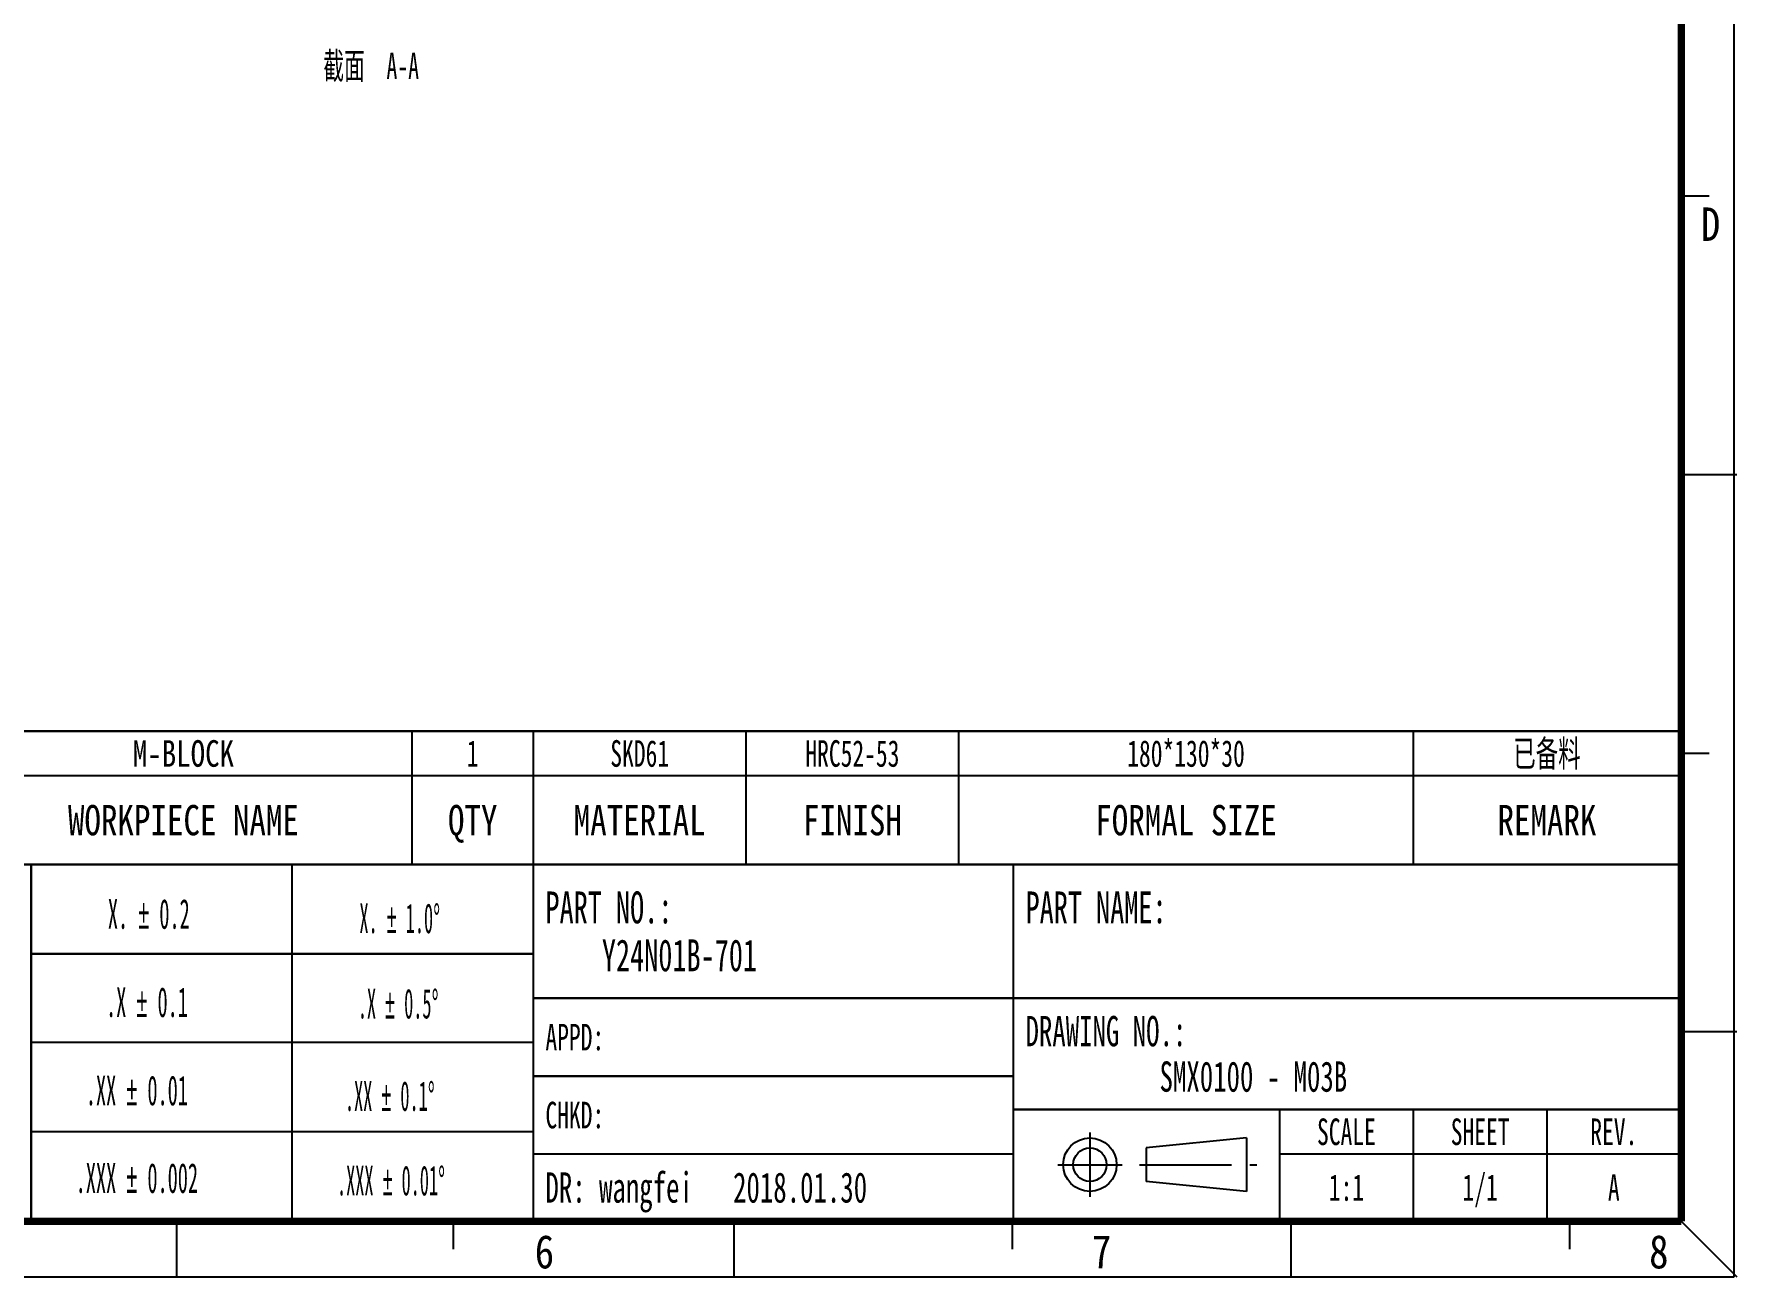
# Model space of a CAD drawing. Header units: millimetres. Extents: x 15 to 520, y 10 to 366.
# Drawn here: x 319.4 to 519.5, y 10.1 to 156.2 of the extents above; entities that cross this region are included whole.
import ezdxf

# ---------------------------------------------------------------- set-up
doc = ezdxf.new("R2010")
doc.units = ezdxf.units.MM
doc.header["$LTSCALE"] = 28.875
doc.linetypes.add('CENTER', pattern=[0.6, 0.375, -0.075, 0.075, -0.075])
doc.layers.get('0').update_dxf_attribs({"linetype": 'CONTINUOUS'})
doc.layers.add('DEFAULT_1', color=7, linetype='CENTER')
doc.layers.add('NOTE', color=7, linetype='CONTINUOUS')
doc.styles.get("Standard").update_dxf_attribs({"font": 'txt', "width": 0.6})
doc.styles.add('TEXTSTYLE_3', font='txt', dxfattribs={"width": 0.65})
doc.styles.add('TEXTSTYLE_4', font='txt', dxfattribs={"width": 0.8})
doc.styles.add('TEXTSTYLE_5', font='txt', dxfattribs={"width": 0.85})
doc.styles.add('TEXTSTYLE_6', font='txt', dxfattribs={"width": 0.5})
doc.styles.add('TEXTSTYLE_8', font='txt', dxfattribs={"width": 0.45})

# ---------------------------------------------------------------- blocks, each defined once
blk = doc.blocks.new('*T55')
at = {"color": 2, "linetype": 'Continuous', "const_width": 0.25}
for points in [[(231.94375, 57.575), (-0.125, 57.575)], [(0, 0), (0, 57.575)], [(13.225, 41.9), (13.225, 57.575)], [(28.975, 41.9), (28.975, 57.575)], [(82.725, 41.9), (82.725, 57.575)], [(96.975, 0), (96.975, 57.575)], [(121.975, 41.9), (121.975, 57.575)], [(146.975, 41.9), (146.975, 57.575)], [(200.39375, 41.9), (200.39375, 57.575)], [(231.81875, 0), (231.81875, 57.575)], [(231.81875, 52.3375), (0, 52.3375)], [(231.81875, 41.9), (0, 41.9)], [(37.95, 0), (37.95, 41.9)], [(68.6125, 0), (68.6125, 41.9)], [(153.4, 0), (153.4, 41.9)], [(96.975, 31.4), (37.95, 31.4)], [(231.81875, 26.1875), (96.975, 26.1875)], [(96.975, 20.9875), (37.95, 20.9875)], [(153.4, 17.025), (96.975, 17.025)], [(231.81875, 13.1), (153.4, 13.1)], [(184.68125, 0), (184.68125, 13.1)], [(200.39375, 0), (200.39375, 13.1)], [(216.10625, 0), (216.10625, 13.1)], [(96.975, 10.5), (37.95, 10.5)], [(153.4, 7.8625), (96.975, 7.8625)], [(231.81875, 7.8625), (184.68125, 7.8625)], [(231.94375, 0), (-0.125, 0)]]:
    blk.add_lwpolyline(points, dxfattribs=at)
at = {"layer": 'NOTE', "color": 2, "linetype": 'Continuous', "line_spacing_factor": 0.9}
for s, insert, char_height, width, attachment_point, style in [('1', (6.6125, 56.51875), 3.125, 4.0625, 2, 'TEXTSTYLE_3'), ('M03B', (21.1, 56.51875), 3.125, 16.25, 2, 'TEXTSTYLE_3'), ('M-BLOCK', (55.85, 56.51875), 3.125, 35, 2, 'TEXTSTYLE_4'), ('1', (89.85, 56.51875), 3.125, 4.0625, 2, 'TEXTSTYLE_3'), ('SKD61', (109.475, 56.51875), 3.125, 20.3125, 2, 'TEXTSTYLE_3'), ('HRC52-53', (134.475, 56.51875), 3.125, 32.5, 2, 'TEXTSTYLE_3'), ('180*130*30', (173.684375, 56.51875), 3.125, 40.625, 2, 'TEXTSTYLE_3'), ('已备料 ', (216.10625, 56.51875), 3.125, 16.25, 2, 'TEXTSTYLE_3'), ('IT.', (6.6125, 48.9), 3.5625, 17.1, 2, 'TEXTSTYLE_4'), ('NO.', (21.1, 48.9), 3.5625, 17.1, 2, 'TEXTSTYLE_4'), ('WORKPIECE NAME', (55.85, 48.9), 3.5625, 79.8, 2, 'TEXTSTYLE_4'), ('QTY', (89.85, 48.9), 3.5625, 17.1, 2, 'TEXTSTYLE_4'), ('MATERIAL', (109.475, 48.9), 3.5625, 45.6, 2, 'TEXTSTYLE_4'), ('FINISH', (134.475, 48.9), 3.5625, 34.2, 2, 'TEXTSTYLE_4'), ('FORMAL SIZE', (173.684375, 48.9), 3.5625, 62.7, 2, 'TEXTSTYLE_4'), ('REMARK', (216.10625, 48.9), 3.5625, 34.2, 2, 'TEXTSTYLE_4'), ('PART NO.:\\P    Y24N01B-701 ', (98.396875, 38.73125), 3.75, 78, 1, 'TEXTSTYLE_3'), ('PART NAME:  \\P    ', (154.821875, 38.73125), 3.75, 58.5, 1, 'TEXTSTYLE_3'), ('DRAWING NO.:   \\P          SMX0100 - M03B', (154.821875, 24.096875), 3.5625, 111.15, 1, 'TEXTSTYLE_3'), ('APPD:  ', (98.396875, 23.16875), 3.125, 28.4375, 1, 'TEXTSTYLE_3'), (' \\P \\P \\P \\P \\P \\P \\P \\P \\PTHESE DRAWINGS AND SPECIFICATIONS\\P       ARE THE PROPERTY OF\\P      AMPHENOL CORPORATION\\P  AND SHALL NOT BE REPRODUCED OR\\P COPIED OR USED AS THE BASIS FOR\\PTHE MANUFACTURE OR SALE OF APPARATUS\\PWITHOUT THE WRITTEN PERMISSION OF\\P      AMPHENOL CORPORATION. ', (1.421875, 39.7125), 1.5, 70.2, 1, 'TEXTSTYLE_3'), ('CHKD:', (98.396875, 14.00625), 3.125, 20.3125, 1, 'TEXTSTYLE_3'), ('SCALE', (192.5375, 12.04375), 3.125, 20.3125, 2, 'TEXTSTYLE_3'), ('SHEET', (208.25, 12.04375), 3.125, 20.3125, 2, 'TEXTSTYLE_3'), ('REV.', (223.9625, 12.04375), 3.125, 16.25, 2, 'TEXTSTYLE_3'), ('DR: wangfei   2018.01.30', (98.396875, 5.7125), 3.5625, 111.15, 1, 'TEXTSTYLE_3'), ('1:1', (192.5375, 5.49375), 3.125, 12.1875, 2, 'TEXTSTYLE_3'), ('1/1', (208.25, 5.49375), 3.125, 12.1875, 2, 'TEXTSTYLE_3'), ('A', (223.9625, 5.49375), 3.125, 4.0625, 2, 'TEXTSTYLE_3')]:
    blk.add_mtext(s, dxfattribs=dict(at, insert=insert, char_height=char_height, width=width, attachment_point=attachment_point, style=style))

msp = doc.modelspace()

# ---------------------------------------------------------------- linework, layer by layer
at = {"color": 7, "linetype": 'Continuous'}
for p, q in [((519.1807, 10.0714), (519.1807, 366.3202)), ((516.2347, 137.1181), (512.9604, 137.1181)), ((519.5091, 104.3747), (512.9604, 104.3747)), ((516.2347, 71.6313), (512.9604, 71.6313)), ((519.5091, 38.8878), (512.9604, 38.8878)), ((336.1459, 10.0736), (336.1459, 16.6223)), ((368.6779, 13.348), (368.6779, 16.6223)), ((401.6327, 10.0736), (401.6327, 16.6223)), ((434.3761, 13.3442), (434.3761, 16.6186)), ((467.1196, 10.0736), (467.1196, 16.6223)), ((499.863, 13.348), (499.863, 16.6223)), ((512.9604, 16.6223), (519.5091, 10.0736)), ((15.27, 10.0714), (519.1807, 10.0714))]:
    msp.add_line(p, q, dxfattribs=at)
at = {"color": 1, "linetype": 'Continuous'}
for p, q in [((461.8554, 26.4128), (450.0678, 25.2341)), ((461.8554, 26.4128), (461.8554, 20.1261)), ((450.0678, 25.2341), (450.0678, 21.3049)), ((461.8554, 20.1261), (450.0678, 21.3049))]:
    msp.add_line(p, q, dxfattribs=at)
at = {"color": 7, "linetype": 'Continuous', "const_width": 0.875}
for points in [[(512.9604, 16.6223), (512.9604, 359.7734)], [(21.809, 16.6223), (512.9604, 16.6223)]]:
    msp.add_lwpolyline(points, dxfattribs=at)
at = {"color": 1, "linetype": 'Continuous'}
for radius in [3.1434, 1.9646]:
    msp.add_circle((443.4624, 23.2695), radius, dxfattribs=at)
at = {"layer": 'DEFAULT_1', "color": 6, "linetype": 'CENTER'}
for p, q in [((443.4624, 27.0575), (443.4624, 19.4815)), ((439.6744, 23.2695), (447.2504, 23.2695)), ((449.2743, 23.2695), (463.0996, 23.2695))]:
    msp.add_line(p, q, dxfattribs=at)

# ---------------------------------------------------------------- block references
msp.add_blockref('*T55', (281.0735, 16.6591))

# ---------------------------------------------------------------- texts
at = {"color": 7, "linetype": 'Continuous', "char_height": 3.9292, "width": 3.33983, "line_spacing_factor": 0.9, "style": 'TEXTSTYLE_5'}
for s, insert, attachment_point in [('D', (517.5504, 135.8084), 3), ('6', (379.3531, 15.007), 2), ('7', (444.84, 15.007), 2), ('8', (510.3269, 15.007), 2)]:
    msp.add_mtext(s, dxfattribs=dict(at, insert=insert, attachment_point=attachment_point))
at = {"layer": 'NOTE', "color": 2, "linetype": 'Continuous', "insert": (364.6133, 154.0187), "char_height": 3.125, "width": 13.125, "attachment_point": 3, "line_spacing_factor": 0.9}
msp.add_mtext('截面  A-A', dxfattribs=at)
at = {"layer": 'NOTE', "color": 2, "linetype": 'Continuous', "char_height": 3.5, "attachment_point": 1, "line_spacing_factor": 0.9}
for s, insert, width, style in [('X. \\Fgdt;{\\Fgdt;`}\\Ftxt; 0.2', (328.0453, 54.5047), 16.333333, 'TEXTSTYLE_6'), ('X. \\Fgdt;{\\Fgdt;`}\\Ftxt; 1.0\\Fgdt;{\\Fgdt;~}', (357.611, 53.9903), 17.441667, 'TEXTSTYLE_8'), ('.X \\Fgdt;{\\Fgdt;`}\\Ftxt; 0.1', (327.8312, 44.1327), 16.333333, 'TEXTSTYLE_6'), ('.X \\Fgdt;{\\Fgdt;`}\\Ftxt; 0.5\\Fgdt;{\\Fgdt;~}', (357.4241, 43.9551), 17.441667, 'TEXTSTYLE_8'), ('.XX \\Fgdt;{\\Fgdt;`}\\Ftxt; 0.01', (325.4532, 33.7487), 19.833333, 'TEXTSTYLE_6'), ('.XX \\Fgdt;{\\Fgdt;`}\\Ftxt; 0.1\\Fgdt;{\\Fgdt;~}', (355.9075, 33.0931), 19.016667, 'TEXTSTYLE_8'), ('.XXX \\Fgdt;{\\Fgdt;`}\\Ftxt; 0.002', (324.262, 23.4552), 23.333333, 'TEXTSTYLE_6'), ('.XXX \\Fgdt;{\\Fgdt;`}\\Ftxt; 0.01\\Fgdt;{\\Fgdt;~}', (354.9783, 23.1581), 22.166667, 'TEXTSTYLE_8')]:
    msp.add_mtext(s, dxfattribs=dict(at, insert=insert, width=width, style=style))

doc.saveas('drawing.dxf')
